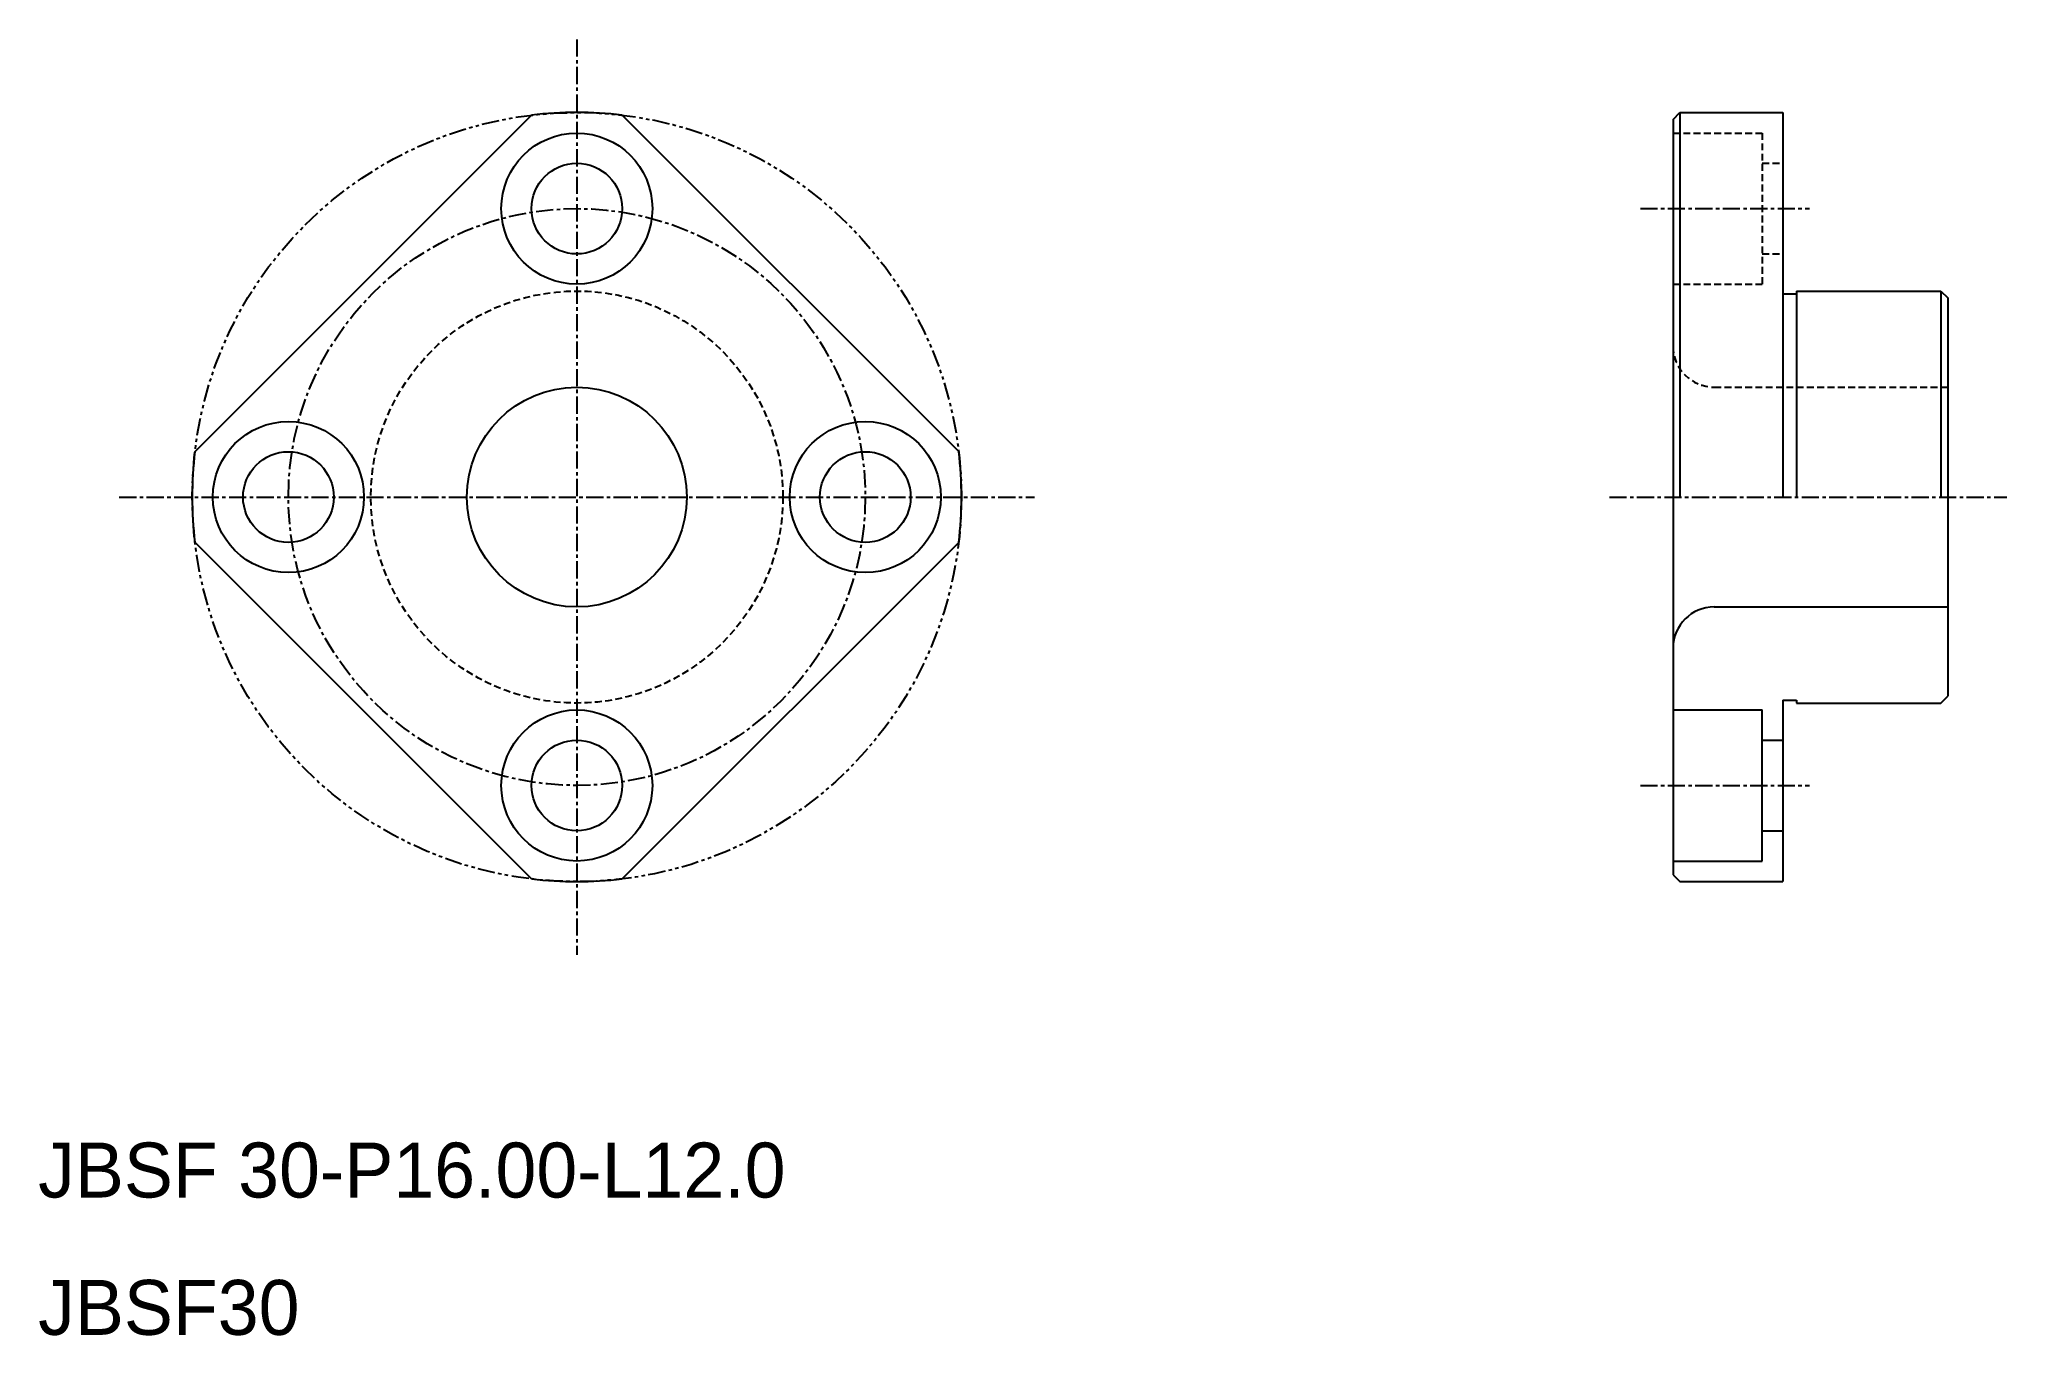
# Model space of a CAD drawing. Extents: x 19 to 162, y 10 to 104.
import ezdxf

# ---------------------------------------------------------------- set-up
doc = ezdxf.new("R2010")
doc.units = 0
for name, pattern in [('CENTER', [2, 1.25, -0.25, 0.25, -0.25]), ('DASHED', [0.75, 0.5, -0.25]), ('PHANTOM', [2.5, 1.25, -0.25, 0.25, -0.25, 0.25, -0.25])]:
    doc.linetypes.add(name, pattern=pattern)
doc.layers.get('0').update_dxf_attribs({"linetype": 'CONTINUOUS'})
doc.layers.add('CENTER', color=1, linetype='CENTER')

msp = doc.modelspace()

# ---------------------------------------------------------------- linework, layer by layer
at = {"color": 7, "linetype": 'CONTINUOUS'}
for p, q in [((137.81, 98.5), (138.31, 99)), ((138.31, 99), (138.31, 71)), ((138.31, 99), (145.81, 99)), ((140.19, 99), (140.19, 99)), ((142.06, 99), (142.06, 99)), ((145.81, 99), (145.81, 71)), ((30.2, 74.31), (54.69, 98.8)), ((61.31, 98.8), (85.8, 74.31)), ((137.81, 98.5), (137.81, 43.5)), ((146.81, 86), (146.81, 71)), ((146.81, 86), (157.31, 86)), ((157.31, 86), (157.31, 71)), ((157.31, 86), (157.81, 85.5)), ((145.81, 85.8), (146.81, 85.8)), ((157.81, 85.5), (157.81, 56.5)), ((54.69, 43.2), (30.2, 67.69)), ((85.8, 67.69), (61.31, 43.2)), ((140.81, 63), (157.81, 63)), ((145.81, 56.2), (145.81, 43)), ((145.81, 56.2), (146.81, 56.2)), ((146.81, 56.2), (146.81, 56)), ((146.81, 56), (157.31, 56)), ((157.31, 56), (157.81, 56.5)), ((137.81, 55.5), (144.31, 55.5)), ((144.31, 44.5), (144.31, 55.5)), ((144.31, 53.3), (145.81, 53.3)), ((144.31, 46.7), (145.81, 46.7)), ((137.81, 44.5), (144.31, 44.5)), ((137.81, 43.5), (138.31, 43)), ((138.31, 43), (145.81, 43))]:
    msp.add_line(p, q, dxfattribs=at)
at = {"color": 3, "linetype": 'DASHED'}
for p, q in [((137.81, 97.5), (144.31, 97.5)), ((144.31, 97.5), (144.31, 86.5)), ((144.31, 95.3), (145.81, 95.3)), ((144.31, 88.7), (145.81, 88.7)), ((137.81, 86.5), (144.31, 86.5)), ((140.81, 79), (157.81, 79))]:
    msp.add_line(p, q, dxfattribs=at)
at = {"color": 3, "linetype": 'PHANTOM'}
msp.add_circle((58, 71), 28, dxfattribs=at)
at = {"color": 7, "linetype": 'CONTINUOUS'}
for centre, radius in [((58, 92), 5.5), ((58, 71), 8), ((37, 71), 5.5), ((79, 71), 5.5), ((58, 50), 5.5)]:
    msp.add_circle(centre, radius, dxfattribs=at)
at = {"color": 3, "linetype": 'CONTINUOUS'}
for centre in [(58, 92), (37, 71), (79, 71), (58, 50)]:
    msp.add_circle(centre, 3.3, dxfattribs=at)
at = {"color": 3, "linetype": 'DASHED'}
msp.add_circle((58, 71), 15, dxfattribs=at)
at = {"color": 7, "linetype": 'CONTINUOUS'}
for centre, radius, start, end in [((58, 71), 28, 83.2132, 96.7868), ((58, 71), 28, 173.2132, 186.7868), ((58, 71), 28, 353.2132, 6.7868), ((140.81, 60), 3, 90, 180), ((58, 71), 28, 263.2132, 276.7868)]:
    msp.add_arc(centre, radius, start, end, dxfattribs=at)
at = {"color": 3, "linetype": 'DASHED'}
msp.add_arc((140.81, 82), 3, 180, 270, dxfattribs=at)
at = {"layer": 'CENTER', "color": 1, "linetype": 'CENTER'}
for p, q in [((58, 104.32), (58, 37.68)), ((135.43, 92), (147.74, 92)), ((24.68, 71), (91.32, 71)), ((133.18, 71), (162.1, 71)), ((135.43, 50), (147.74, 50))]:
    msp.add_line(p, q, dxfattribs=at)
msp.add_circle((58, 71), 21, dxfattribs=at)

# ---------------------------------------------------------------- texts
at = {"color": 7, "linetype": 'CONTINUOUS'}
for s, p in [('JBSF 30-P16.00-L12.0', (18.78, 20)), ('JBSF30', (18.78, 10))]:
    msp.add_text(s, height=4, dxfattribs=at).set_placement(p)

doc.saveas('drawing.dxf')
